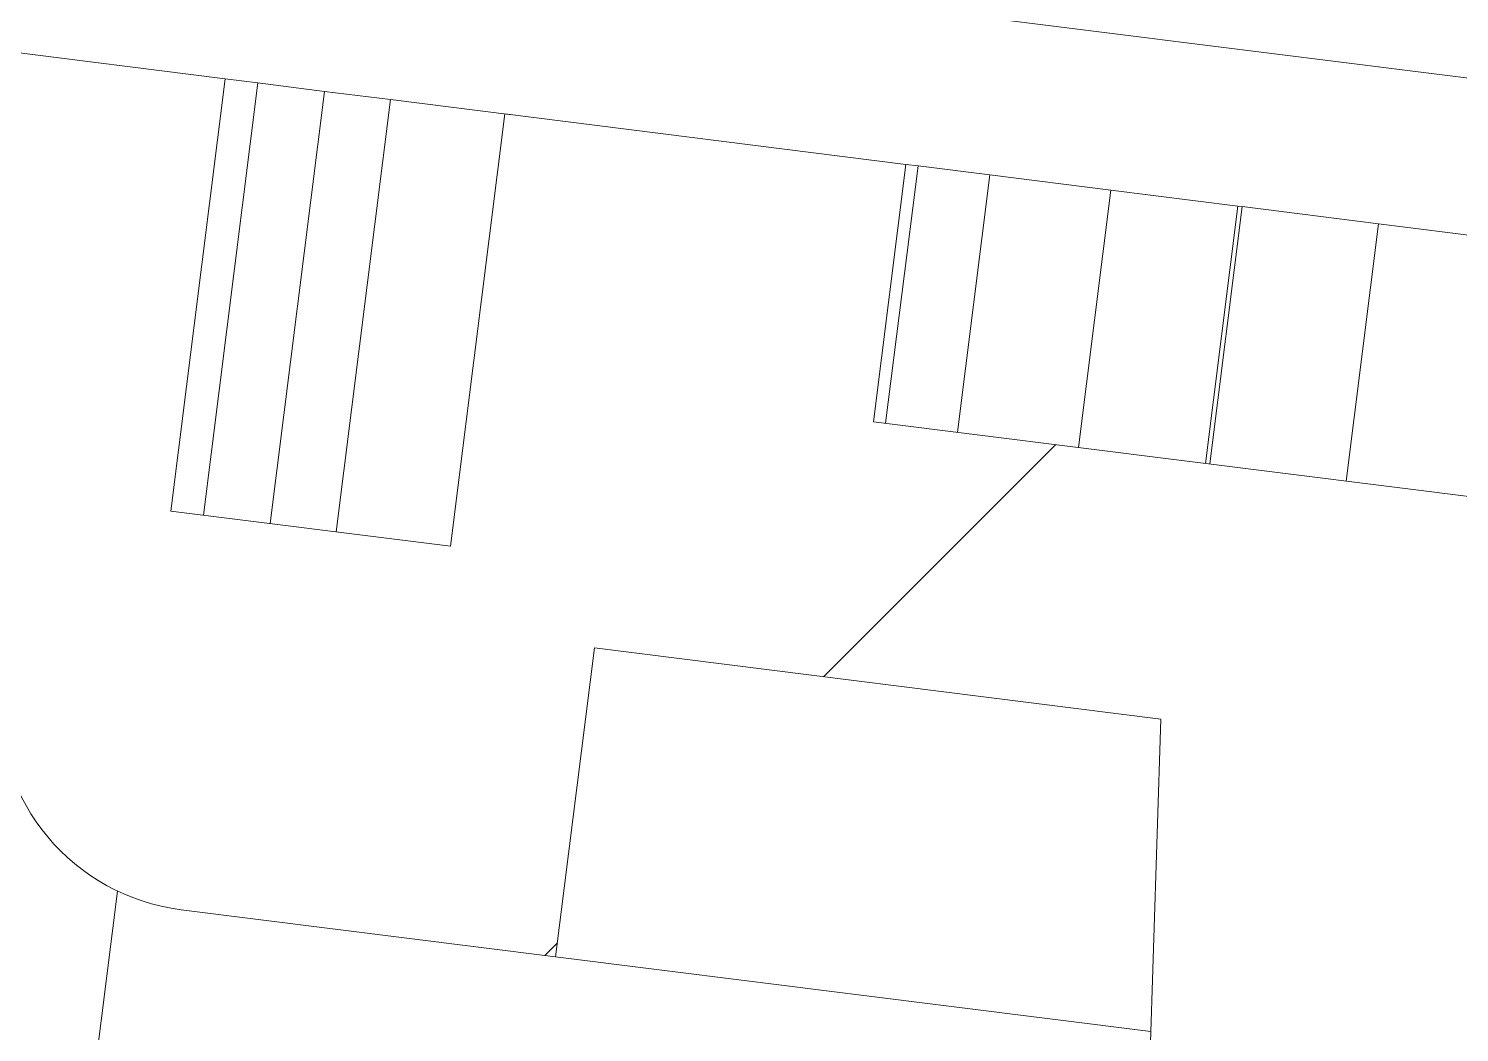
# Model space of a CAD drawing. Extents: x 14808 to 20058, y -13198 to -11680.
# Drawn here: x 18846.127 to 18849.573, y -12644.27 to -12641.851 of the extents above; entities that cross this region are included whole.
import ezdxf

# ---------------------------------------------------------------- set-up
doc = ezdxf.new("R2010")
doc.units = 0
doc.header["$LTSCALE"] = 7
doc.header["$MEASUREMENT"] = 0
doc.layers.get('0').update_dxf_attribs({"color": 2, "linetype": 'CONTINUOUS'})
pattern_1 = [(45, (42.8808, 0), (-1.76776695, 1.76776695), [])]

msp = doc.modelspace()

# ---------------------------------------------------------------- hatches: boundary and pattern name
at = {"linetype": 'Continuous', "lineweight": 0}
h = msp.add_hatch(dxfattribs=at)
h.set_pattern_fill('ANSI31', color=2, scale=20, style=0)
h.set_pattern_definition(pattern_1)
edge = h.paths.add_edge_path(flags=0)
edge.add_line((18845.1772, -12633.6796), (18844.7251, -12637.2763))
edge.add_line((18844.7251, -12637.2763), (18843.9153, -12637.9052))
edge.add_line((18843.9153, -12637.9052), (18843.354, -12642.3701))
edge.add_line((18843.354, -12642.3701), (18843.7013, -12642.4137))
edge.add_line((18843.7013, -12642.4137), (18843.9805, -12642.1969))
edge.add_line((18843.9805, -12642.1969), (18844.3235, -12639.4683))
edge.add_line((18844.3235, -12639.4683), (18846.5559, -12639.749))
edge.add_line((18846.5559, -12639.749), (18846.8054, -12637.7646))
edge.add_line((18846.8054, -12637.7646), (18846.5573, -12637.7334))
edge.add_arc((18849.1111, -12636.1591), 3, 135.1207, 211.6536, ccw=False)
edge.add_line((18846.9853, -12634.0422), (18847.0207, -12633.7602))
edge.add_line((18847.0207, -12633.7602), (18845.3447, -12633.5495))
edge.add_line((18845.3447, -12633.5495), (18845.1772, -12633.6796))
h = msp.add_hatch(dxfattribs=at)
h.set_pattern_fill('ANSI31', color=2, scale=20, style=0)
h.set_pattern_definition(pattern_1)
edge = h.paths.add_edge_path(flags=0)
edge.add_line((18849.0166, -12645.5512), (18849.6811, -12645.6347))
edge.add_arc((18849.7122, -12645.3867), 0.25, 262.8349, 347.4791)
edge.add_line((18849.9563, -12645.4409), (18850.3424, -12643.7021))
edge.add_line((18850.3424, -12643.7021), (18851.7067, -12643.8736))
edge.add_line((18851.7067, -12643.8736), (18851.6132, -12644.6178))
edge.add_line((18851.6132, -12644.6178), (18852.5155, -12644.7312))
edge.add_arc((18852.5779, -12644.2351), 0.5, 262.8349, 348.7493)
edge.add_line((18853.0682, -12644.3327), (18853.3197, -12643.0685))
edge.add_line((18853.3197, -12643.0685), (18854.0639, -12643.1621))
edge.add_line((18854.0639, -12643.1621), (18854.1886, -12642.1699))
edge.add_line((18854.1886, -12642.1699), (18853.8785, -12642.1309))
edge.add_line((18853.8785, -12642.1309), (18853.8318, -12642.503))
edge.add_line((18853.8318, -12642.503), (18853.8938, -12642.5108))
edge.add_line((18853.8938, -12642.5108), (18853.847, -12642.8828))
edge.add_line((18853.847, -12642.8828), (18852.9083, -12642.7648))
edge.add_line((18852.9083, -12642.7648), (18852.7773, -12643.8066))
edge.add_line((18852.7773, -12643.8066), (18852.1037, -12643.722))
edge.add_line((18852.1037, -12643.722), (18852.1567, -12643.3003))
edge.add_line((18852.1567, -12643.3003), (18848.1619, -12642.7981))
edge.add_line((18848.1619, -12642.7981), (18848.2398, -12642.178))
edge.add_line((18848.2398, -12642.178), (18847.2737, -12642.0565))
edge.add_line((18847.2737, -12642.0565), (18847.1428, -12643.0983))
edge.add_line((18847.1428, -12643.0983), (18846.4691, -12643.0136))
edge.add_line((18846.4691, -12643.0136), (18846.6001, -12641.9718))
edge.add_line((18846.6001, -12641.9718), (18845.6614, -12641.8538))
edge.add_line((18845.6614, -12641.8538), (18845.7082, -12641.4818))
edge.add_line((18845.7082, -12641.4818), (18845.7702, -12641.4896))
edge.add_line((18845.7702, -12641.4896), (18845.817, -12641.1175))
edge.add_line((18845.817, -12641.1175), (18845.5069, -12641.0785))
edge.add_line((18845.5069, -12641.0785), (18845.3822, -12642.0707))
edge.add_line((18845.3822, -12642.0707), (18846.1263, -12642.1642))
edge.add_line((18846.1263, -12642.1642), (18846.0571, -12643.4513))
edge.add_arc((18846.5564, -12643.4781), 0.5, 176.9205, 262.8349)
edge.add_line((18846.494, -12643.9742), (18847.3963, -12644.0877))
edge.add_line((18847.3963, -12644.0877), (18847.4899, -12643.3435))
edge.add_line((18847.4899, -12643.3435), (18848.8542, -12643.515))
edge.add_line((18848.8542, -12643.515), (18848.7979, -12645.2952))
edge.add_arc((18849.0478, -12645.3031), 0.25, 178.1908, 262.8349)

# ---------------------------------------------------------------- linework, layer by layer
at = {"color": 7, "linetype": 'Continuous', "lineweight": 15}
for p, q in [((18853.5217, -12642.464), (18846.0803, -12641.5285)), ((18845.6614, -12641.8538), (18846.6001, -12641.9718)), ((18846.4691, -12643.0136), (18846.6001, -12641.9718)), ((18846.6786, -12641.9817), (18846.5476, -12643.0235)), ((18846.6001, -12641.9718), (18846.6786, -12641.9817)), ((18846.8394, -12642.0019), (18846.6786, -12641.9817)), ((18846.8394, -12642.0019), (18846.7085, -12643.0437)), ((18846.8394, -12642.0019), (18846.9984, -12642.0219)), ((18846.9984, -12642.0219), (18846.8674, -12643.0637)), ((18847.2907, -12642.0586), (18846.9984, -12642.0219)), ((18847.1428, -12643.0983), (18847.2737, -12642.0565)), ((18847.2737, -12642.0565), (18848.2398, -12642.178)), ((18848.2398, -12642.178), (18848.1619, -12642.7981)), ((18848.1913, -12642.8018), (18848.2693, -12642.1817)), ((18848.2398, -12642.178), (18848.2693, -12642.1817)), ((18848.4425, -12642.2034), (18848.2693, -12642.1817)), ((18848.3645, -12642.8236), (18848.4425, -12642.2034)), ((18848.734, -12642.2401), (18848.4425, -12642.2034)), ((18848.656, -12642.8602), (18848.734, -12642.2401)), ((18849.0396, -12642.2785), (18848.734, -12642.2401)), ((18849.0396, -12642.2785), (18848.9616, -12642.8986)), ((18848.972, -12642.8999), (18849.0499, -12642.2798)), ((18849.0499, -12642.2798), (18849.0396, -12642.2785)), ((18849.3789, -12642.3212), (18849.0499, -12642.2798)), ((18849.3009, -12642.9413), (18849.3789, -12642.3212)), ((18849.7676, -12642.37), (18849.3789, -12642.3212)), ((18848.1619, -12642.7981), (18852.1567, -12643.3003)), ((18846.4691, -12643.0136), (18847.1428, -12643.0983)), ((18847.3963, -12644.0877), (18847.4899, -12643.3435)), ((18847.4899, -12643.3435), (18848.8542, -12643.515)), ((18848.7979, -12645.2952), (18848.8542, -12643.515)), ((18846.3409, -12643.9293), (18846.2753, -12644.4507)), ((18846.494, -12643.9742), (18847.3963, -12644.0877)), ((18848.8304, -12644.2679), (18847.3963, -12644.0877))]:
    msp.add_line(p, q, dxfattribs=at)
msp.add_arc((18846.5564, -12643.4781), 0.5, 176.9205, 262.8349, dxfattribs=at)

doc.saveas('drawing.dxf')
